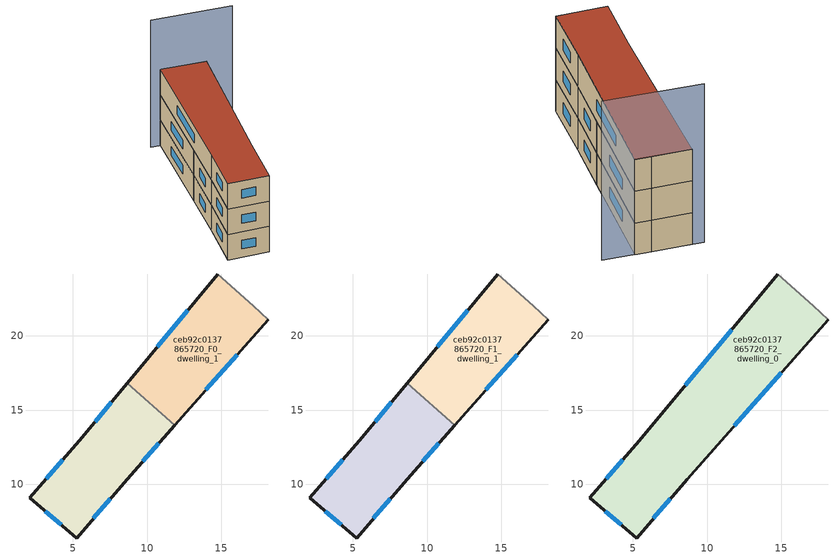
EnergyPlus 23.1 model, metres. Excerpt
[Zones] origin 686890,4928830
ceb92c0137865720_F0_dwelling_0
 floor ground (EU_floor_Construction): 11.87,13.98 8.65,10.34 5.25,6.37 2.08,9.09 5.41,12.92 8.66,16.82 z0
 wall outside (EU_wall_Construction): 8.66,16.82 5.41,12.92 2.08,9.09 5.25,6.37 8.65,10.34 11.87,13.98 z0:3
 wall to ceb92c0137865720_F0_dwelling_1 (EU_wall_Construction): 11.87,13.98 8.66,16.82 z0:3
 window (EU_Window_Construction): 3.13,8.18 4.19,7.27 / 4.3,11.64 3.19,10.36 / 7.58,15.52 6.49,14.22 / 9.72,11.55 10.8,12.76 / 6.38,7.69 7.51,9.01 z1:2
ceb92c0137865720_F0_dwelling_1
 floor ground (EU_floor_Construction): 17.18,22.05 18.18,21.11 11.87,13.98 8.66,16.82 14.78,24.18 z0
 wall outside (EU_wall_Construction): 14.78,24.18 8.66,16.82 / 11.87,13.98 18.18,21.11 z0:3
 wall adiabatic (EU_wall_Construction): 18.18,21.11 17.18,22.05 14.78,24.18 z0:3
 window (EU_Window_Construction): 12.74,21.73 10.7,19.27 / 13.97,16.35 16.08,18.73 z1:2
ceb92c0137865720_F1_dwelling_0
 floor to ceb92c0137865720_F0_dwelling_0 (EU_floor_Construction): 11.87,13.98 8.65,10.34 5.25,6.37 2.08,9.09 5.41,12.92 8.66,16.82 z3
 wall outside (EU_wall_Construction): 8.66,16.82 5.41,12.92 2.08,9.09 5.25,6.37 8.65,10.34 11.87,13.98 z3:6
 wall to ceb92c0137865720_F1_dwelling_1 (EU_wall_Construction): 11.87,13.98 8.66,16.82 z3:6
 window (EU_Window_Construction): 3.13,8.18 4.19,7.27 / 4.3,11.64 3.19,10.36 / 7.58,15.52 6.49,14.22 / 9.72,11.55 10.8,12.76 / 6.38,7.69 7.51,9.01 z4:5
ceb92c0137865720_F1_dwelling_1
 floor to ceb92c0137865720_F0_dwelling_1 (EU_floor_Construction): 17.18,22.05 18.18,21.11 11.87,13.98 8.66,16.82 14.78,24.18 z3
 wall outside (EU_wall_Construction): 14.78,24.18 8.66,16.82 / 11.87,13.98 18.18,21.11 z3:6
 wall adiabatic (EU_wall_Construction): 18.18,21.11 17.18,22.05 14.78,24.18 z3:6
 window (EU_Window_Construction): 12.74,21.73 10.7,19.27 / 13.97,16.35 16.08,18.73 z4:5
ceb92c0137865720_F2_dwelling_0
 floor to ceb92c0137865720_F1_dwelling_0 (EU_floor_Construction): 11.87,13.98 8.65,10.34 5.25,6.37 2.08,9.09 5.41,12.92 8.66,16.82 z6
 floor to ceb92c0137865720_F1_dwelling_1 (EU_floor_Construction): 17.18,22.05 18.18,21.11 11.87,13.98 8.66,16.82 14.78,24.18 z6
 wall outside (EU_wall_Construction): 14.78,24.18 5.41,12.92 2.08,9.09 5.25,6.37 8.65,10.34 18.18,21.11 z6:9
 wall adiabatic (EU_wall_Construction): 18.18,21.11 17.18,22.05 14.78,24.18 z6:9
 window (EU_Window_Construction): 11.82,13.93 15,17.52 / 6.38,7.69 7.51,9.01 / 3.13,8.18 4.19,7.27 / 4.3,11.64 3.19,10.36 / 11.66,20.43 8.53,16.67 z7:8
 roof outside (EU_roof_Construction): 8.65,10.34 18.18,21.11 17.18,22.05 14.78,24.18 5.41,12.92 2.08,9.09 5.25,6.37 z9
shading: 20.04,19.3 14.07,24.84 z0:15
[Building]
EU S2 Campaign: North Axis=0; Terrain=City; Solar Distribution=FullExterior
[Site:Location]
Bologna: Latitude=44.5; Longitude=11.25; Time Zone=1; Elevation=37
[SizingPeriod:WeatherFileDays]
AnnualSizingPeriod: Begin Month=1; Begin Day of Month=1; End Month=12; End Day of Month=31; Day of Week for Start Day=Monday; Use Weather File Daylight Saving Period=No; Use Weather File Rain and Snow Indicators=No
[MATERIAL]
EU_InternalMass_Material: Roughness=MediumRough; Thickness=0.1; Conductivity=1; Density=1800; Specific Heat=900; Thermal Absorptance=0.9; Solar Absorptance=0.7; Visible Absorptance=0.7
[MATERIAL:NOMASS] Roughness=MediumRough; Thermal Absorptance=0.9; Solar Absorptance=0.7; Visible Absorptance=0.7
Name | Thermal Resistance
EU_wall_NoMass | 0.937881
EU_roof_NoMass | 0.548572
EU_floor_NoMass | 0.71348
[WINDOWMATERIAL:SIMPLEGLAZINGSYSTEM]
EU_Window_SimpleGlazing: UFactor=4.25633; Solar Heat Gain Coefficient=0.85; Visible Transmittance=0.85
[CONSTRUCTION]
EU_wall_Construction: EU_wall_NoMass
EU_roof_Construction: EU_roof_NoMass
EU_floor_Construction: EU_floor_NoMass
EU_InternalMass_Construction: EU_InternalMass_Material
EU_Window_Construction: EU_Window_SimpleGlazing
[ZONE] Type=1; Multiplier=1; Ceiling Height=autocalculate; Floor Area=autocalculate; Part of Total Floor Area=Yes
Name | Volume
ceb92c0137865720_F0_dwelling_0; ceb92c0137865720_F1_dwelling_0 | 127.121
ceb92c0137865720_F2_dwelling_0 | 254.24
ceb92c0137865720_F0_dwelling_1; ceb92c0137865720_F1_dwelling_1 | 127.126
[INTERNALMASS] Construction=EU_InternalMass_Construction
Name | Zone or ZoneList | Surface Area
ceb92c0137865720_F0_dwelling_0_EU_InternalMass | ceb92c0137865720_F0_dwelling_0 | 42.374
ceb92c0137865720_F0_dwelling_1_EU_InternalMass | ceb92c0137865720_F0_dwelling_1 | 42.3755
ceb92c0137865720_F1_dwelling_0_EU_InternalMass | ceb92c0137865720_F1_dwelling_0 | 42.374
ceb92c0137865720_F1_dwelling_1_EU_InternalMass | ceb92c0137865720_F1_dwelling_1 | 42.3755
ceb92c0137865720_F2_dwelling_0_EU_InternalMass | ceb92c0137865720_F2_dwelling_0 | 84.7498
[OTHEREQUIPMENT] Fuel Type=Electricity; Design Level Calculation Method=Watts/Area; Power per Zone Floor Area=1; Fraction Latent=0; Fraction Radiant=0; Fraction Lost=0; Carbon Dioxide Generation Rate=0; EndUse Subcategory=EU_Step8_InternalGains
Name | Zone or ZoneList or Space or SpaceList | Schedule
EU_Step8_InternalGain_ceb92c0137865720_F0_dwelling_0_f000 | ceb92c0137865720_F0_dwelling_0 | EU_Step8_GainSchedule_ceb92c0137865720_F0_dwelling_0_f000
EU_Step8_InternalGain_ceb92c0137865720_F0_dwelling_1_f000 | ceb92c0137865720_F0_dwelling_1 | EU_Step8_GainSchedule_ceb92c0137865720_F0_dwelling_1_f000
EU_Step8_InternalGain_ceb92c0137865720_F1_dwelling_0_f000 | ceb92c0137865720_F1_dwelling_0 | EU_Step8_GainSchedule_ceb92c0137865720_F1_dwelling_0_f000
EU_Step8_InternalGain_ceb92c0137865720_F1_dwelling_1_f000 | ceb92c0137865720_F1_dwelling_1 | EU_Step8_GainSchedule_ceb92c0137865720_F1_dwelling_1_f000
EU_Step8_InternalGain_ceb92c0137865720_F2_dwelling_0_f000 | ceb92c0137865720_F2_dwelling_0 | EU_Step8_GainSchedule_ceb92c0137865720_F2_dwelling_0_f000
[ZONEVENTILATION:DESIGNFLOWRATE] Schedule=EU_AlwaysOn; Design Flow Rate Calculation Method=AirChanges/Hour; Air Changes per Hour=0.687892; Ventilation Type=Natural; Fan Pressure Rise=0; Fan Total Efficiency=1; Constant Term Coefficient=1; Temperature Term Coefficient=0; Velocity Term Coefficient=0; Velocity Squared Term Coefficient=0; Minimum Indoor Temperature=-100; Maximum Indoor Temperature=100; Delta Temperature=-100; Minimum Outdoor Temperature=-100; Maximum Outdoor Temperature=100; Maximum Wind Speed=40
Name | Zone or ZoneList or Space or SpaceList
EU_ConstantAir_ceb92c0137865720_F0_dwelling_0 | ceb92c0137865720_F0_dwelling_0
EU_ConstantAir_ceb92c0137865720_F0_dwelling_1 | ceb92c0137865720_F0_dwelling_1
EU_ConstantAir_ceb92c0137865720_F1_dwelling_0 | ceb92c0137865720_F1_dwelling_0
EU_ConstantAir_ceb92c0137865720_F1_dwelling_1 | ceb92c0137865720_F1_dwelling_1
EU_ConstantAir_ceb92c0137865720_F2_dwelling_0 | ceb92c0137865720_F2_dwelling_0
[HVACTEMPLATE:THERMOSTAT] Constant Heating Setpoint=20; Constant Cooling Setpoint=50
EU_HeatOnly_ceb92c0137865720_F0_dwelling_0; EU_HeatOnly_ceb92c0137865720_F0_dwelling_1; EU_HeatOnly_ceb92c0137865720_F1_dwelling_0; EU_HeatOnly_ceb92c0137865720_F1_dwelling_1; EU_HeatOnly_ceb92c0137865720_F2_dwelling_0
[HVACTEMPLATE:ZONE:IDEALLOADSAIRSYSTEM] System Availability Schedule=EU_AlwaysOn; Maximum Heating Supply Air Temperature=50; Minimum Cooling Supply Air Temperature=13; Maximum Heating Supply Air Humidity Ratio=0.0156; Minimum Cooling Supply Air Humidity Ratio=0.0077; Heating Limit=NoLimit; Cooling Limit=NoLimit; Heating Availability Schedule=EU_AlwaysOn; Cooling Availability Schedule=EU_CoolingOff; Dehumidification Control Type=ConstantSensibleHeatRatio; Cooling Sensible Heat Ratio=0.7; Dehumidification Setpoint=60; Humidification Control Type=None; Humidification Setpoint=30; Outdoor Air Method=None; Outdoor Air Flow Rate per Person=0.00944; Outdoor Air Flow Rate per Zone Floor Area=0; Outdoor Air Flow Rate per Zone=0; Demand Controlled Ventilation Type=None; Outdoor Air Economizer Type=NoEconomizer; Heat Recovery Type=None; Sensible Heat Recovery Effectiveness=0.7; Latent Heat Recovery Effectiveness=0.65
Name | Template Thermostat
ceb92c0137865720_F0_dwelling_0 | EU_HeatOnly_ceb92c0137865720_F0_dwelling_0
ceb92c0137865720_F0_dwelling_1 | EU_HeatOnly_ceb92c0137865720_F0_dwelling_1
ceb92c0137865720_F1_dwelling_0 | EU_HeatOnly_ceb92c0137865720_F1_dwelling_0
ceb92c0137865720_F1_dwelling_1 | EU_HeatOnly_ceb92c0137865720_F1_dwelling_1
ceb92c0137865720_F2_dwelling_0 | EU_HeatOnly_ceb92c0137865720_F2_dwelling_0
[SIZING:ZONE] Zone Cooling Design Supply Air Temperature Input Method=SupplyAirTemperature; Zone Cooling Design Supply Air Temperature=13; Zone Heating Design Supply Air Temperature Input Method=SupplyAirTemperature; Zone Heating Design Supply Air Temperature=50; Zone Cooling Design Supply Air Humidity Ratio=0.008; Zone Heating Design Supply Air Humidity Ratio=0.008; Cooling Design Air Flow Method=DesignDay; Cooling Design Air Flow Rate=0; Cooling Minimum Air Flow per Zone Floor Area=0.000762; Cooling Minimum Air Flow=0; Cooling Minimum Air Flow Fraction=0.2; Heating Design Air Flow Method=DesignDay; Heating Design Air Flow Rate=0; Heating Maximum Air Flow per Zone Floor Area=0.002032; Heating Maximum Air Flow=0.141576; Heating Maximum Air Flow Fraction=0.3; Account for Dedicated Outdoor Air System=No; Dedicated Outdoor Air System Control Strategy=NeutralSupplyAir; Dedicated Outdoor Air Low Setpoint Temperature for Design=autosize; Dedicated Outdoor Air High Setpoint Temperature for Design=autosize; Zone Load Sizing Method=Sensible Load Only No Latent Load; Zone Latent Cooling Design Supply Air Humidity Ratio Input Method=HumidityRatioDifference; Zone Cooling Design Supply Air Humidity Ratio Difference=0.005; Zone Latent Heating Design Supply Air Humidity Ratio Input Method=HumidityRatioDifference; Zone Humidification Design Supply Air Humidity Ratio Difference=0.005
ceb92c0137865720_F0_dwelling_0; ceb92c0137865720_F0_dwelling_1; ceb92c0137865720_F1_dwelling_0; ceb92c0137865720_F1_dwelling_1; ceb92c0137865720_F2_dwelling_0
[SCHEDULE:CONSTANT]
Name | Hourly Value
EU_AlwaysOn | 1
EU_CoolingOff | 0
[SCHEDULE:FILE] Column Number=1; Rows to Skip at Top=0; Number of Hours of Data=8760; Column Separator=Comma; Interpolate to Timestep=No; Minutes per Item=60; Adjust Schedule for Daylight Savings=Yes
Name | File
EU_Step8_GainSchedule_ceb92c0137865720_F0_dwelling_0_f000 | ../../schedules/ceb92c0137865720/ceb92c0137865720_F0_dwelling_0_f000_gain.csv
EU_Step8_GainSchedule_ceb92c0137865720_F0_dwelling_1_f000 | ../../schedules/ceb92c0137865720/ceb92c0137865720_F0_dwelling_1_f000_gain.csv
EU_Step8_GainSchedule_ceb92c0137865720_F1_dwelling_0_f000 | ../../schedules/ceb92c0137865720/ceb92c0137865720_F1_dwelling_0_f000_gain.csv
EU_Step8_GainSchedule_ceb92c0137865720_F1_dwelling_1_f000 | ../../schedules/ceb92c0137865720/ceb92c0137865720_F1_dwelling_1_f000_gain.csv
EU_Step8_GainSchedule_ceb92c0137865720_F2_dwelling_0_f000 | ../../schedules/ceb92c0137865720/ceb92c0137865720_F2_dwelling_0_f000_gain.csv
